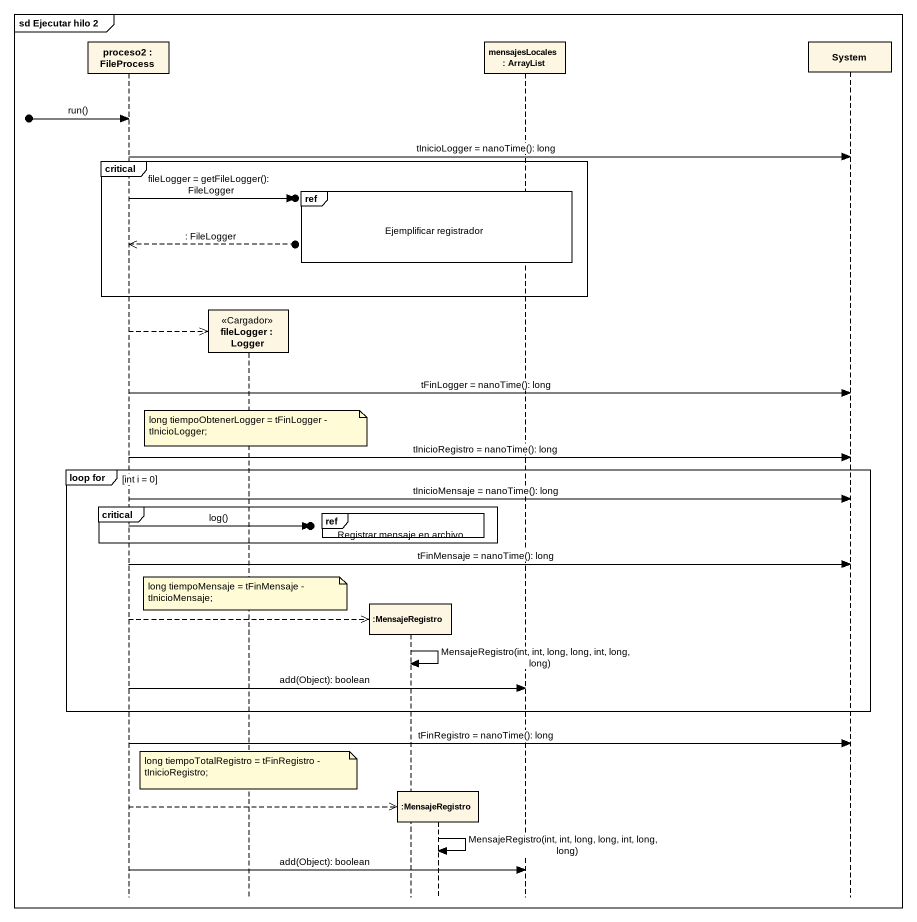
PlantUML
@startuml
mainframe sd Ejecutar hilo 2
hide footbox
participant "proceso2 : FileProcess" as proceso2
participant "fileLogger : Logger" as fileLogger <<Cargador>>
participant ":MensajeRegistro" as MensajeRegistro
participant ":MensajeRegistro" as MensajeRegistro_2
participant "mensajesLocales : ArrayList" as mensajesLocales
participant System

[o-> proceso2 : run()
proceso2 -> System : tInicioLogger = nanoTime(): long
critical
  ref over MensajeRegistro, MensajeRegistro_2, mensajesLocales : Ejemplificar registrador
  proceso2 ->o] : fileLogger = getFileLogger(): FileLogger
  proceso2 <<--o] : : FileLogger
end
proceso2 -->> fileLogger **
proceso2 -> System : tFinLogger = nanoTime(): long
note over fileLogger : long tiempoObtenerLogger = tFinLogger - tInicioLogger;
proceso2 -> System : tInicioRegistro = nanoTime(): long
group loop for [int i = 0]
  proceso2 -> System : tInicioMensaje = nanoTime(): long
  critical
    ref over MensajeRegistro, MensajeRegistro_2 : Registrar mensaje en archivo
    proceso2 ->o] : log()
  end
  proceso2 -> System : tFinMensaje = nanoTime(): long
  note over fileLogger : long tiempoMensaje = tFinMensaje - tInicioMensaje;
  proceso2 -->> MensajeRegistro **
  MensajeRegistro -> MensajeRegistro : MensajeRegistro(int, int, long, long, int, long, long)
  proceso2 -> mensajesLocales : add(Object): boolean
end
proceso2 -> System : tFinRegistro = nanoTime(): long
note over fileLogger : long tiempoTotalRegistro = tFinRegistro - tInicioRegistro;
proceso2 -->> MensajeRegistro_2 **
MensajeRegistro_2 -> MensajeRegistro_2 : MensajeRegistro(int, int, long, long, int, long, long)
proceso2 -> mensajesLocales : add(Object): boolean
@enduml
